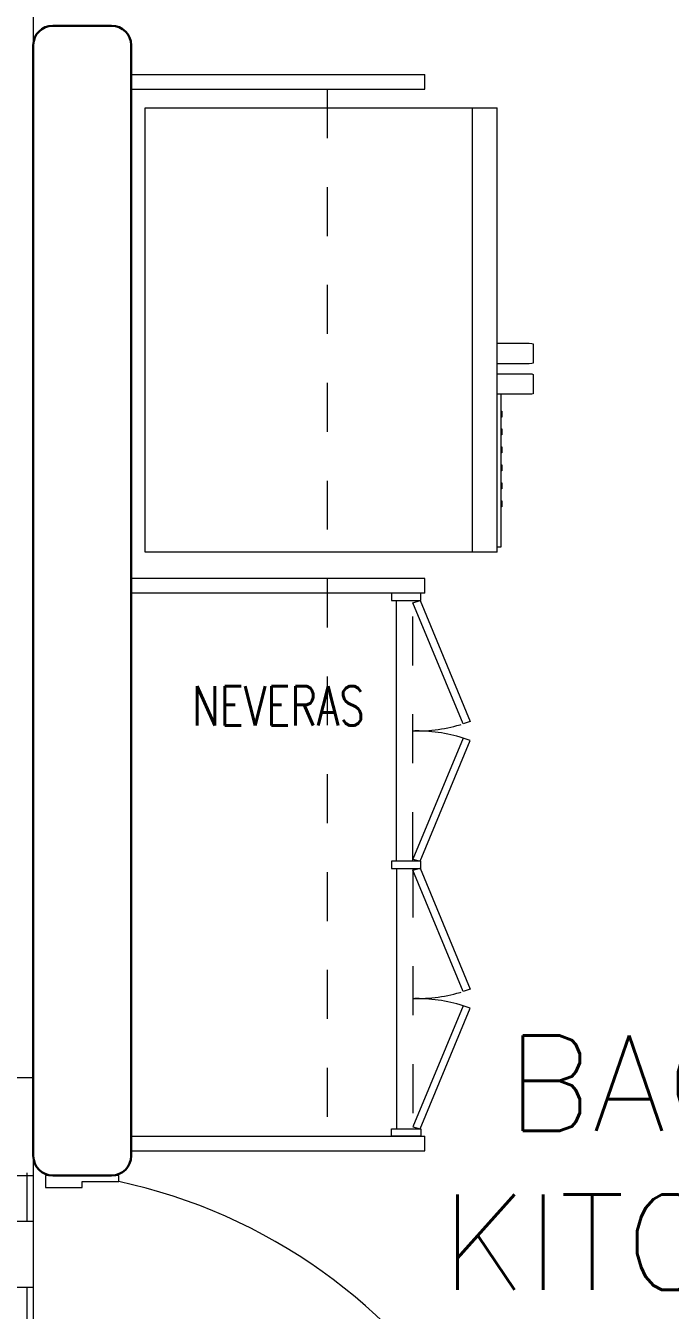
# Model space of a CAD drawing. Header units: metres. Extents: x -44 to 358, y -286 to 66.
# Drawn here: x 34.276 to 35.594, y -89.341 to -86.715 of the extents above; entities that cross this region are included whole.
import ezdxf

# ---------------------------------------------------------------- set-up
doc = ezdxf.new("R2010")
doc.units = ezdxf.units.M
doc.header["$LTSCALE"] = 0.3
doc.linetypes.add('DASHED', pattern=[0.75, 0.5, -0.25])
for name, color, linetype, lineweight in [('01a_Mobiliario', 250, 'Continuous', 0), ('A-DOOR', 7, 'Continuous', 5), ('A-WALL', 7, 'Continuous', 30), ('baños', 141, 'Continuous', 0), ('Columnas', 7, 'Continuous', 18), ('MOB FIJOS', 251, 'Continuous', 0), ('MOBILIARIOS', 252, 'Continuous', 0), ('piso', 251, 'Continuous', 18), ('PROYECCION', 9, 'DASHED', 0)]:
    doc.layers.add(name, color=color, linetype=linetype, lineweight=lineweight)
doc.layers.add('hatch piso', color=253, linetype='Continuous', lineweight=0, transparency=0.7)
doc.layers.add('TEXTOS', color=4, linetype='Continuous')
doc.layers.add('www.dwgautocad.com', color=7, linetype='Continuous')
doc.styles.add('Arch-Dim', font='romans.shx', dxfattribs={"width": 0.75})

# ---------------------------------------------------------------- blocks, each defined once
blk = doc.blocks.new('puerta 1.00')
at = {"layer": 'A-DOOR'}
for p, q in [((-0.15, -0.0125), (-0.9369, -0.3949)), ((-0.1376, -0.038), (-0.15, -0.0125)), ((-0.1376, -0.038), (-0.9245, -0.4204)), ((-0.8946, -0.3743), (-0.8996, -0.3641)), ((-0.8777, -0.3661), (-0.8826, -0.3559)), ((-0.8653, -0.3916), (-0.8603, -0.4018)), ((-0.9369, -0.3949), (-0.9245, -0.4204)), ((-0.8822, -0.3998), (-0.8772, -0.4101))]:
    blk.add_line(p, q, dxfattribs=at)
for points in [[(-0.05, 0), (-0.05, -0.025), (-0.125, -0.025), (-0.125, -0.0125), (-0.2, -0.0125), (-0.2, 0), (-0.05, 0)], [(-0.05, -0.95), (-0.05, -0.925), (-0.125, -0.925), (-0.125, -0.9375), (-0.2, -0.9375), (-0.2, -0.95), (-0.05, -0.95)]]:
    blk.add_lwpolyline(points, dxfattribs=at)
blk.add_arc((0.0366, 0.1602), 1.1229, 211.1336, 257.8343, dxfattribs=at)
for points in [[(-0.8982, -0.3642), (-0.9033, -0.3642), (-0.912, -0.3591), (-0.917, -0.3504), (-0.917, -0.3403), (-0.912, -0.3316), (-0.9033, -0.3265), (-0.8932, -0.3265), (-0.8844, -0.3316), (-0.8794, -0.3403), (-0.8794, -0.3504), (-0.8844, -0.3591), (-0.8932, -0.3642), (-0.8982, -0.3642)], [(-0.8617, -0.4394), (-0.8667, -0.4394), (-0.8754, -0.4344), (-0.8805, -0.4256), (-0.8805, -0.4156), (-0.8754, -0.4068), (-0.8667, -0.4018), (-0.8566, -0.4018), (-0.8479, -0.4068), (-0.8428, -0.4156), (-0.8428, -0.4257), (-0.8479, -0.4344), (-0.8566, -0.4394), (-0.8617, -0.4394)]]:
    blk.add_open_spline(points, degree=2, dxfattribs=at)
blk = doc.blocks.new('PL BASE 1N NASAS 09')
at = {"layer": '01a_Mobiliario', "transparency": 33554684}
for p, q in [((-106.2311, -51.1997), (-105.6306, -51.1997)), ((-105.6306, -51.2297), (-105.6306, -51.1997)), ((-106.2311, -51.2297), (-105.6306, -51.2297)), ((-105.6306, -52.2298), (-106.2307, -52.2298)), ((-105.6306, -52.2598), (-105.6306, -52.2298)), ((-105.6306, -52.2598), (-106.2307, -52.2598)), ((-106.2311, -53.3697), (-105.6306, -53.3697)), ((-105.6306, -53.3997), (-105.6306, -53.3697)), ((-106.2311, -53.3997), (-105.6306, -53.3997))]:
    blk.add_line(p, q, dxfattribs=at)
at = {"layer": 'A-DOOR'}
for p, q in [((-111.8311, -53.2497), (-106.4311, -53.2497)), ((-111.8311, -53.4497), (-106.4311, -53.4497))]:
    blk.add_line(p, q, dxfattribs=at)
at = {"layer": 'A-WALL'}
for p, q in [((-106.3911, -51.0997), (-106.2711, -51.0997)), ((-106.4311, -51.1397), (-106.4311, -53.4097)), ((-106.2311, -51.1397), (-106.2311, -53.4097)), ((-106.3911, -53.4497), (-106.2711, -53.4497))]:
    blk.add_line(p, q, dxfattribs=at)
for centre, start, end in [((-106.3911, -51.1397), 90, 180), ((-106.2711, -51.1397), 0, 90), ((-106.3911, -53.4097), 180, 270), ((-106.2711, -53.4097), 270, 0)]:
    blk.add_arc(centre, 0.04, start, end, dxfattribs=at)
at = {"layer": 'MOB FIJOS'}
for points in [[(-105.6987, -52.2598), (-105.6987, -52.2748), (-105.6387, -52.2748), (-105.6387, -52.2598)], [(-105.655, -52.2791), (-105.6406, -52.2748), (-105.5383, -52.5217), (-105.5524, -52.5267)], [(-105.655, -52.8033), (-105.6406, -52.8076), (-105.5383, -52.5607), (-105.5524, -52.5557)], [(-105.6987, -52.8072), (-105.6987, -52.8222), (-105.6387, -52.8222), (-105.6387, -52.8072)], [(-105.655, -52.8261), (-105.6406, -52.8219), (-105.5383, -53.0688), (-105.5524, -53.0738)], [(-105.655, -53.3504), (-105.6406, -53.3547), (-105.5383, -53.1078), (-105.5524, -53.1028)], [(-105.6987, -53.3697), (-105.6987, -53.3547), (-105.6387, -53.3547), (-105.6387, -53.3697)]]:
    blk.add_lwpolyline(points, close=True, dxfattribs=at)
at = {"layer": 'piso'}
for p, q in [((-106.4311, -50.1097), (-106.4311, -51.1397)), ((-105.6887, -52.8072), (-105.6887, -52.2748)), ((-105.6887, -52.8222), (-105.6887, -53.3547)), ((-106.4311, -53.3797), (-106.4311, -54.4697))]:
    blk.add_line(p, q, dxfattribs=at)
at = {"layer": 'PROYECCION', "color": 252, "linetype": 'DASHED', "ltscale": 0.1}
for p, q in [((-105.8307, -51.2297), (-105.8307, -53.3697)), ((-105.6553, -52.8072), (-105.6553, -52.2748)), ((-105.6553, -52.8222), (-105.6553, -53.3547))]:
    blk.add_line(p, q, dxfattribs=at)
for centre, start, end in [((-105.6486, -52.2172), 268.8121, 287.2569), ((-105.6486, -52.8653), 72.7431, 91.1879), ((-105.6486, -52.7642), 268.8121, 287.2569), ((-105.6486, -53.4123), 72.7431, 91.1879)]:
    blk.add_arc(centre, 0.3241, start, end, dxfattribs=at)
at = {"layer": 'A-DOOR', "rotation": 180}
blk.add_blockref('puerta 1.00', (-106.4565, -54.3997), dxfattribs=at)
at = {"layer": 'TEXTOS', "insert": (-106.1062, -52.45), "char_height": 0.08, "width": 26.65337, "attachment_point": 1, "style": 'Arch-Dim'}
blk.add_mtext('\\pxt5.9124,29;NEVERAS', dxfattribs=at)
at = {"layer": 'TEXTOS', "insert": (-105.5977, -53.6839, -0.2245), "char_height": 0.195, "width": 3.404877, "attachment_point": 7}
blk.add_mtext('{\\Fromans|c0; BACK\\PKITCHEN}', dxfattribs=at)
blk = doc.blocks.new('refrigerador 23 planta')
at = {"layer": 'www.dwgautocad.com', "color": 0, "linetype": 'Continuous', "lineweight": 0}
for p, q in [((8.8232, 1.2223), (8.8232, 1.9423)), ((8.8232, 1.9423), (9.7312, 1.9423)), ((9.7312, 1.9423), (9.7312, 1.2223)), ((9.7312, 1.2736), (8.8232, 1.2736)), ((8.8232, 1.2223), (9.7312, 1.2223)), ((8.8336, 1.2153), (8.8336, 1.2223)), ((9.1458, 1.2153), (8.8336, 1.2153)), ((8.916, 1.2128), (8.916, 1.2153)), ((8.9283, 1.2128), (8.916, 1.2128)), ((8.9283, 1.2153), (8.9283, 1.2128)), ((8.9527, 1.2128), (8.9527, 1.2153)), ((8.9649, 1.2128), (8.9527, 1.2128)), ((8.9649, 1.2153), (8.9649, 1.2128)), ((8.9894, 1.2128), (8.9894, 1.2153)), ((9.0016, 1.2128), (8.9894, 1.2128)), ((9.0016, 1.2153), (9.0016, 1.2128)), ((9.0261, 1.2128), (9.0261, 1.2153)), ((9.0383, 1.2128), (9.0261, 1.2128)), ((9.0383, 1.2153), (9.0383, 1.2128)), ((9.0628, 1.2128), (9.0628, 1.2153)), ((9.075, 1.2128), (9.0628, 1.2128)), ((9.075, 1.2153), (9.075, 1.2128)), ((9.0994, 1.2128), (9.0994, 1.2153)), ((9.1117, 1.2128), (9.0994, 1.2128)), ((9.1117, 1.2153), (9.1117, 1.2128)), ((9.1458, 1.1595), (9.1458, 1.2223)), ((9.1877, 1.2223), (9.1877, 1.201)), ((9.2082, 1.1621), (9.2082, 1.2223)), ((9.2501, 1.2223), (9.2501, 1.1573)), ((9.1877, 1.201), (9.1877, 1.1938)), ((9.1877, 1.1938), (9.1877, 1.1573)), ((9.1458, 1.1573), (9.1458, 1.1595)), ((9.1461, 1.1519), (9.1458, 1.1573)), ((9.1877, 1.1573), (9.1874, 1.1519)), ((9.2082, 1.1595), (9.2082, 1.1621)), ((9.2082, 1.1573), (9.2082, 1.1595)), ((9.2085, 1.1519), (9.2082, 1.1573)), ((9.2501, 1.1573), (9.2498, 1.1519)), ((9.147, 1.1491), (9.1461, 1.1519)), ((9.1865, 1.1491), (9.147, 1.1491)), ((9.1874, 1.1519), (9.1865, 1.1491)), ((9.2094, 1.1491), (9.2085, 1.1519)), ((9.2489, 1.1491), (9.2094, 1.1491)), ((9.2498, 1.1519), (9.2489, 1.1491))]:
    blk.add_line(p, q, dxfattribs=at)
blk = doc.blocks.new('A$C74a5ad94')
at = {"layer": 'hatch piso'}
h = blk.add_hatch(dxfattribs=at)
h.set_pattern_fill('AR-BRSTD', color=256, scale=0.002)
h.set_pattern_definition([(0, (-43.34314, 7.3055), (0, 0.1354836), []), (90, (-43.34314, 7.3055), (-0.2032, 0.1354836), [0.1354836, -0.1354836])])
h.paths.add_polyline_path([(17.0646, 0.9055), (17.0646, 2.5055), (19.6646, 2.5055), (19.6646, 2.7055), (25.0646, 2.7055), (25.0632, 0.9055)])
at = {"layer": 'baños'}
blk.add_blockref('PL BASE 1N NASAS 09', (131.4957, 56.1498), dxfattribs=at)
at = {"layer": 'MOBILIARIOS', "rotation": 90.00000000000001}
blk.add_blockref('refrigerador 23 planta', (27.2354, -4.8492), dxfattribs=at)

msp = doc.modelspace()

# ---------------------------------------------------------------- block references
at = {"layer": 'Columnas', "ltscale": 0.2}
msp.add_blockref('A$C74a5ad94', (9.2272544, -91.7655679), dxfattribs=at)

doc.saveas('drawing.dxf')
